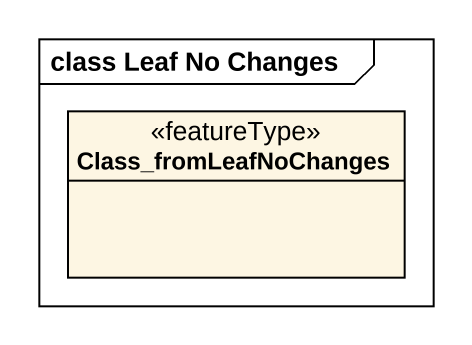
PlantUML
@startuml
mainframe class Leaf No Changes
hide circle
hide empty members
class Class_fromLeafNoChanges <<featureType>>
@enduml
